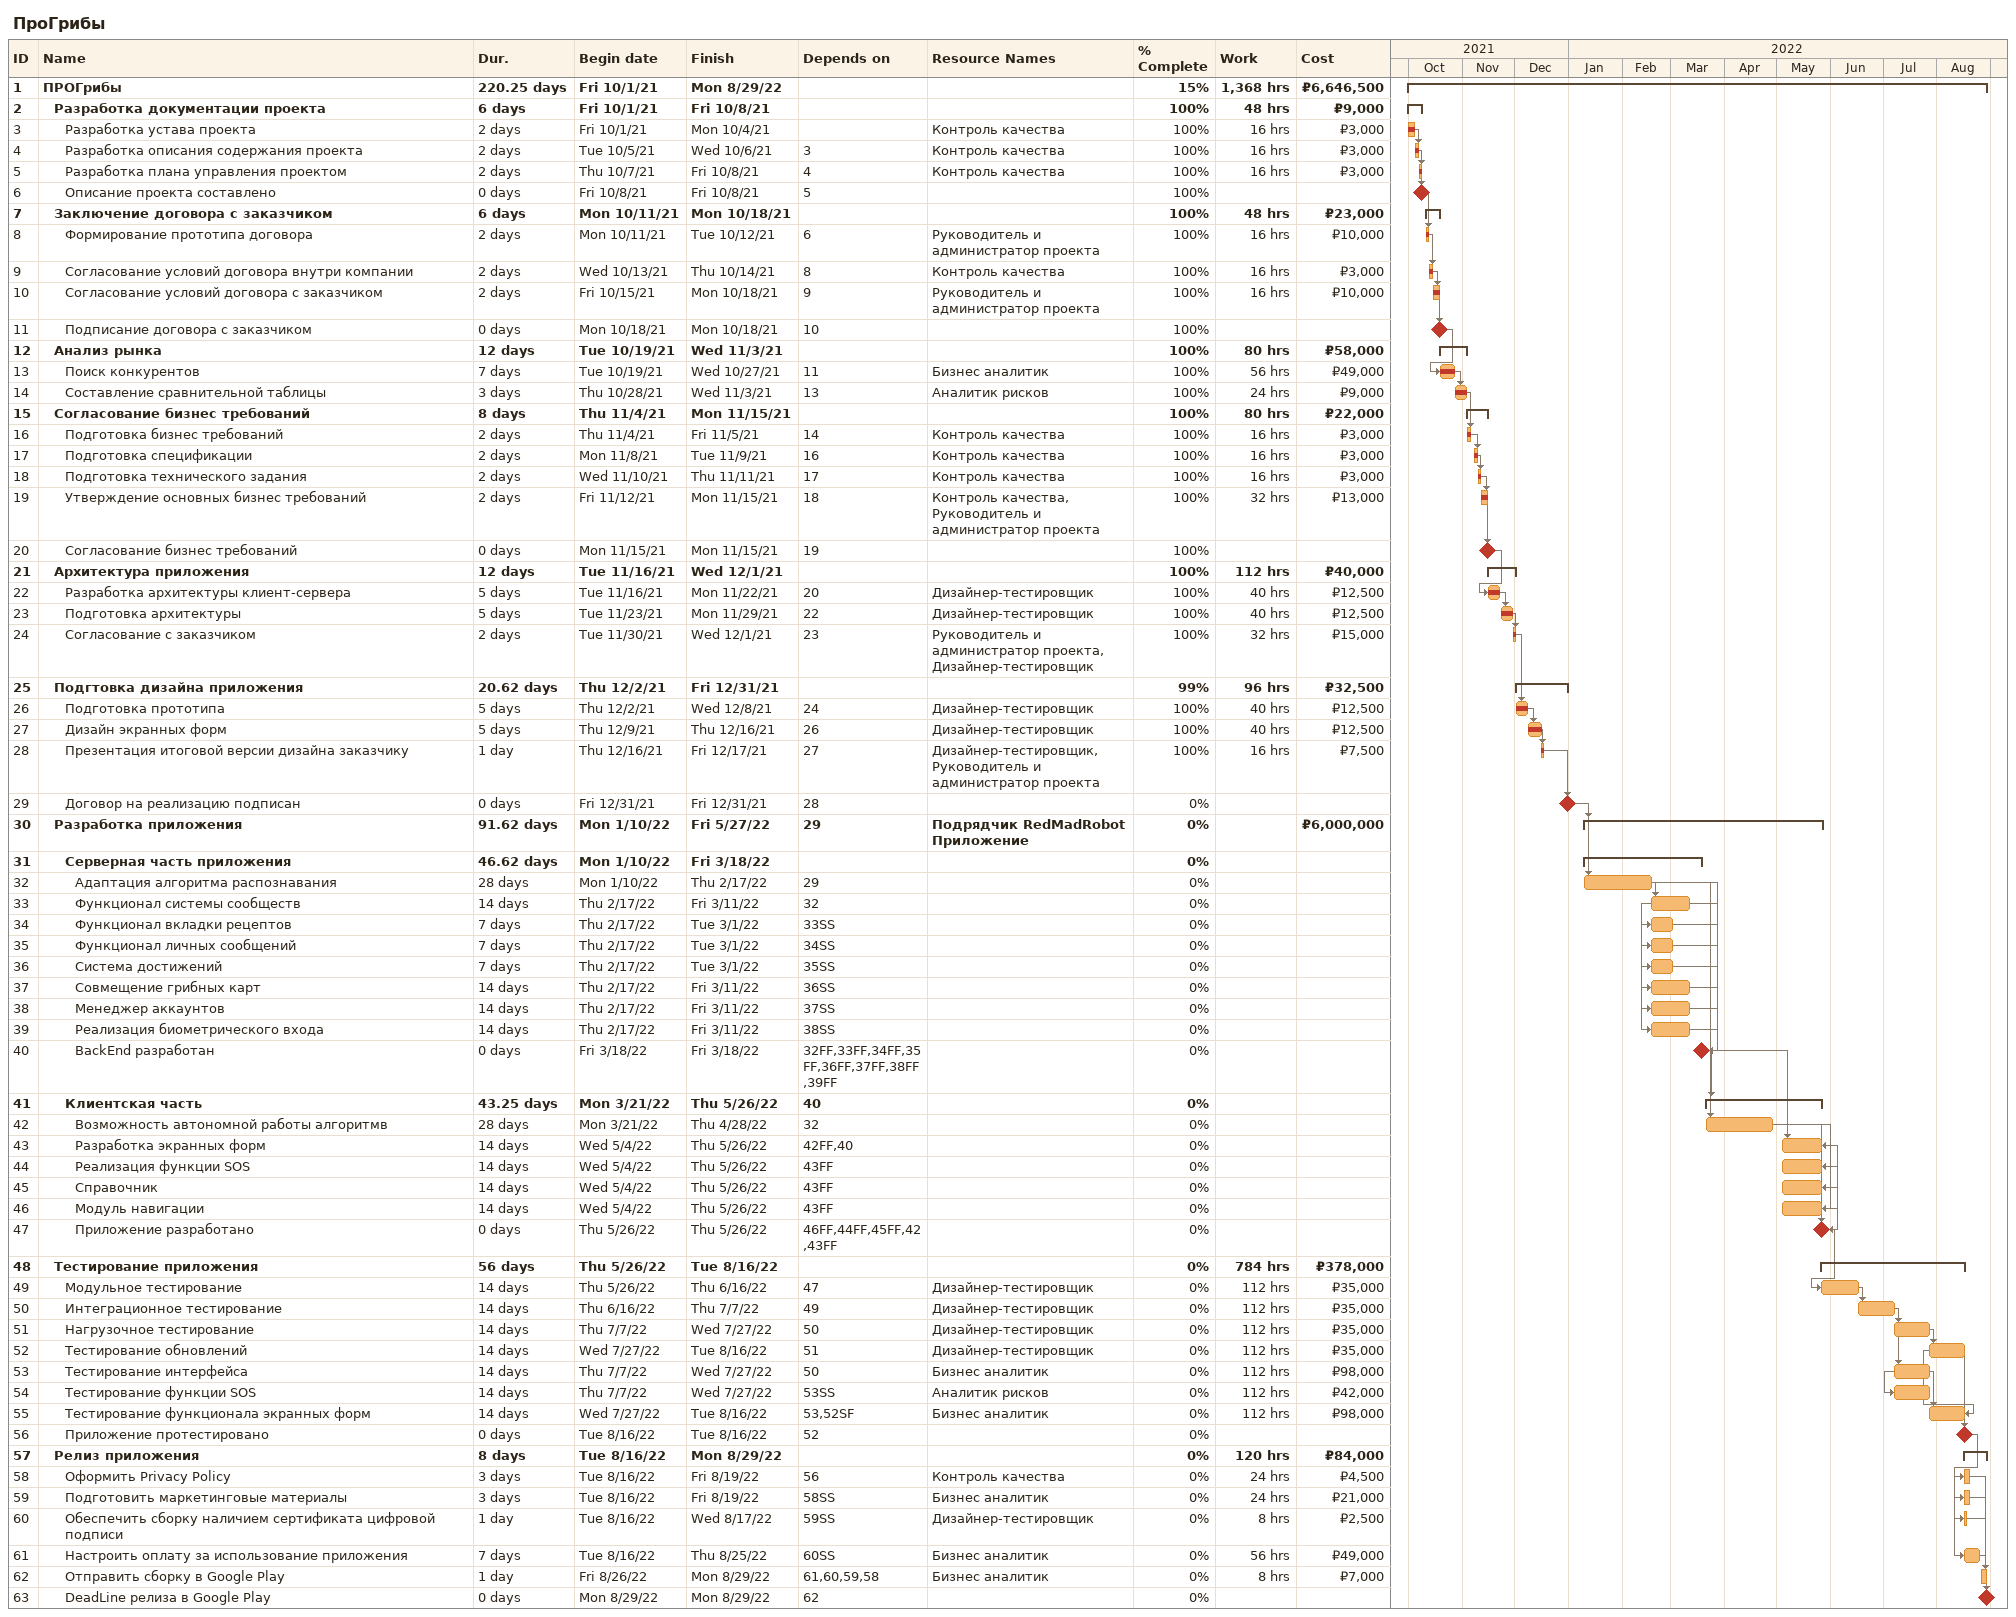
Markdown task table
ПроГрибы

| ID | Level | Task | Duration | Start | Finish | Predecessors | Resources | % complete | Work (h) | Cost (₽) |
|---|---|---|---|---|---|---|---|---|---|---|
| 1 | 1 | **ПРОГрибы** | 220.25d | 2021-10-01 | 2022-08-29 |  |  | 15 | 1368 | 6646500 |
| 2 | 2 | **Разработка документации проекта** | 6d | 2021-10-01 | 2021-10-08 |  |  | 100 | 48 | 9000 |
| 3 | 3 | Разработка устава проекта | 2d | 2021-10-01 | 2021-10-04 |  | Контроль качества | 100 | 16 | 3000 |
| 4 | 3 | Разработка описания содержания проекта | 2d | 2021-10-05 | 2021-10-06 | 3 | Контроль качества | 100 | 16 | 3000 |
| 5 | 3 | Разработка плана управления проектом | 2d | 2021-10-07 | 2021-10-08 | 4 | Контроль качества | 100 | 16 | 3000 |
| 6 | 3 | Описание проекта составлено | 0d | 2021-10-08 | 2021-10-08 | 5 |  | 100 |  |  |
| 7 | 2 | **Заключение договора с заказчиком** | 6d | 2021-10-11 | 2021-10-18 |  |  | 100 | 48 | 23000 |
| 8 | 3 | Формирование прототипа договора | 2d | 2021-10-11 | 2021-10-12 | 6 | Руководитель и администратор проекта | 100 | 16 | 10000 |
| 9 | 3 | Согласование условий договора внутри компании | 2d | 2021-10-13 | 2021-10-14 | 8 | Контроль качества | 100 | 16 | 3000 |
| 10 | 3 | Согласование условий договора с заказчиком | 2d | 2021-10-15 | 2021-10-18 | 9 | Руководитель и администратор проекта | 100 | 16 | 10000 |
| 11 | 3 | Подписание договора с заказчиком | 0d | 2021-10-18 | 2021-10-18 | 10 |  | 100 |  |  |
| 12 | 2 | **Анализ рынка** | 12d | 2021-10-19 | 2021-11-03 |  |  | 100 | 80 | 58000 |
| 13 | 3 | Поиск конкурентов | 7d | 2021-10-19 | 2021-10-27 | 11 | Бизнес аналитик | 100 | 56 | 49000 |
| 14 | 3 | Составление сравнительной таблицы | 3d | 2021-10-28 | 2021-11-03 | 13 | Аналитик рисков | 100 | 24 | 9000 |
| 15 | 2 | **Согласование бизнес требований** | 8d | 2021-11-04 | 2021-11-15 |  |  | 100 | 80 | 22000 |
| 16 | 3 | Подготовка бизнес требований | 2d | 2021-11-04 | 2021-11-05 | 14 | Контроль качества | 100 | 16 | 3000 |
| 17 | 3 | Подготовка спецификации | 2d | 2021-11-08 | 2021-11-09 | 16 | Контроль качества | 100 | 16 | 3000 |
| 18 | 3 | Подготовка технического задания | 2d | 2021-11-10 | 2021-11-11 | 17 | Контроль качества | 100 | 16 | 3000 |
| 19 | 3 | Утверждение основных бизнес требований | 2d | 2021-11-12 | 2021-11-15 | 18 | Контроль качества, Руководитель и администратор проекта | 100 | 32 | 13000 |
| 20 | 3 | Согласование бизнес требований | 0d | 2021-11-15 | 2021-11-15 | 19 |  | 100 |  |  |
| 21 | 2 | **Архитектура приложения** | 12d | 2021-11-16 | 2021-12-01 |  |  | 100 | 112 | 40000 |
| 22 | 3 | Разработка архитектуры клиент-сервера | 5d | 2021-11-16 | 2021-11-22 | 20 | Дизайнер-тестировщик | 100 | 40 | 12500 |
| 23 | 3 | Подготовка архитектуры | 5d | 2021-11-23 | 2021-11-29 | 22 | Дизайнер-тестировщик | 100 | 40 | 12500 |
| 24 | 3 | Согласование с заказчиком | 2d | 2021-11-30 | 2021-12-01 | 23 | Руководитель и администратор проекта, Дизайнер-тестировщик | 100 | 32 | 15000 |
| 25 | 2 | **Подгтовка дизайна приложения** | 20.62d | 2021-12-02 | 2021-12-31 |  |  | 99 | 96 | 32500 |
| 26 | 3 | Подготовка прототипа | 5d | 2021-12-02 | 2021-12-08 | 24 | Дизайнер-тестировщик | 100 | 40 | 12500 |
| 27 | 3 | Дизайн экранных форм | 5d | 2021-12-09 | 2021-12-16 | 26 | Дизайнер-тестировщик | 100 | 40 | 12500 |
| 28 | 3 | Презентация итоговой версии дизайна заказчику | 1d | 2021-12-16 | 2021-12-17 | 27 | Дизайнер-тестировщик, Руководитель и администратор проекта | 100 | 16 | 7500 |
| 29 | 3 | Договор на реализацию подписан | 0d | 2021-12-31 | 2021-12-31 | 28 |  | 0 |  |  |
| 30 | 2 | **Разработка приложения** | 91.62d | 2022-01-10 | 2022-05-27 | 29 | Подрядчик RedMadRobot Приложение | 0 |  | 6000000 |
| 31 | 3 | **Серверная часть приложения** | 46.62d | 2022-01-10 | 2022-03-18 |  |  | 0 |  |  |
| 32 | 4 | Адаптация алгоритма распознавания | 28d | 2022-01-10 | 2022-02-17 | 29 |  | 0 |  |  |
| 33 | 4 | Функционал системы сообществ | 14d | 2022-02-17 | 2022-03-11 | 32 |  | 0 |  |  |
| 34 | 4 | Функционал вкладки рецептов | 7d | 2022-02-17 | 2022-03-01 | 33SS |  | 0 |  |  |
| 35 | 4 | Функционал личных сообщений | 7d | 2022-02-17 | 2022-03-01 | 34SS |  | 0 |  |  |
| 36 | 4 | Система достижений | 7d | 2022-02-17 | 2022-03-01 | 35SS |  | 0 |  |  |
| 37 | 4 | Совмещение грибных карт | 14d | 2022-02-17 | 2022-03-11 | 36SS |  | 0 |  |  |
| 38 | 4 | Менеджер аккаунтов | 14d | 2022-02-17 | 2022-03-11 | 37SS |  | 0 |  |  |
| 39 | 4 | Реализация биометрического входа | 14d | 2022-02-17 | 2022-03-11 | 38SS |  | 0 |  |  |
| 40 | 4 | BackEnd разработан | 0d | 2022-03-18 | 2022-03-18 | 32FF, 33FF, 34FF, 35FF, 36FF, 37FF, 38FF, 39FF |  | 0 |  |  |
| 41 | 3 | **Клиентская часть** | 43.25d | 2022-03-21 | 2022-05-26 | 40 |  | 0 |  |  |
| 42 | 4 | Возможность автономной работы алгоритмв | 28d | 2022-03-21 | 2022-04-28 | 32 |  | 0 |  |  |
| 43 | 4 | Разработка экранных форм | 14d | 2022-05-04 | 2022-05-26 | 42FF, 40 |  | 0 |  |  |
| 44 | 4 | Реализация функции SOS | 14d | 2022-05-04 | 2022-05-26 | 43FF |  | 0 |  |  |
| 45 | 4 | Справочник | 14d | 2022-05-04 | 2022-05-26 | 43FF |  | 0 |  |  |
| 46 | 4 | Модуль навигации | 14d | 2022-05-04 | 2022-05-26 | 43FF |  | 0 |  |  |
| 47 | 4 | Приложение разработано | 0d | 2022-05-26 | 2022-05-26 | 46FF, 44FF, 45FF, 42, 43FF |  | 0 |  |  |
| 48 | 2 | **Тестирование приложения** | 56d | 2022-05-26 | 2022-08-16 |  |  | 0 | 784 | 378000 |
| 49 | 3 | Модульное тестирование | 14d | 2022-05-26 | 2022-06-16 | 47 | Дизайнер-тестировщик | 0 | 112 | 35000 |
| 50 | 3 | Интеграционное тестирование | 14d | 2022-06-16 | 2022-07-07 | 49 | Дизайнер-тестировщик | 0 | 112 | 35000 |
| 51 | 3 | Нагрузочное тестирование | 14d | 2022-07-07 | 2022-07-27 | 50 | Дизайнер-тестировщик | 0 | 112 | 35000 |
| 52 | 3 | Тестирование обновлений | 14d | 2022-07-27 | 2022-08-16 | 51 | Дизайнер-тестировщик | 0 | 112 | 35000 |
| 53 | 3 | Тестирование интерфейса | 14d | 2022-07-07 | 2022-07-27 | 50 | Бизнес аналитик | 0 | 112 | 98000 |
| 54 | 3 | Тестирование функции SOS | 14d | 2022-07-07 | 2022-07-27 | 53SS | Аналитик рисков | 0 | 112 | 42000 |
| 55 | 3 | Тестирование функционала экранных форм | 14d | 2022-07-27 | 2022-08-16 | 53, 52SF | Бизнес аналитик | 0 | 112 | 98000 |
| 56 | 3 | Приложение протестировано | 0d | 2022-08-16 | 2022-08-16 | 52 |  | 0 |  |  |
| 57 | 2 | **Релиз приложения** | 8d | 2022-08-16 | 2022-08-29 |  |  | 0 | 120 | 84000 |
| 58 | 3 | Оформить Privacy Policy | 3d | 2022-08-16 | 2022-08-19 | 56 | Контроль качества | 0 | 24 | 4500 |
| 59 | 3 | Подготовить маркетинговые материалы | 3d | 2022-08-16 | 2022-08-19 | 58SS | Бизнес аналитик | 0 | 24 | 21000 |
| 60 | 3 | Обеспечить сборку наличием сертификата цифровой подписи | 1d | 2022-08-16 | 2022-08-17 | 59SS | Дизайнер-тестировщик | 0 | 8 | 2500 |
| 61 | 3 | Настроить оплату за использование приложения | 7d | 2022-08-16 | 2022-08-25 | 60SS | Бизнес аналитик | 0 | 56 | 49000 |
| 62 | 3 | Отправить сборку в Google Play | 1d | 2022-08-26 | 2022-08-29 | 61, 60, 59, 58 | Бизнес аналитик | 0 | 8 | 7000 |
| 63 | 3 | DeadLine релиза в Google Play | 0d | 2022-08-29 | 2022-08-29 | 62 |  | 0 |  |  |
